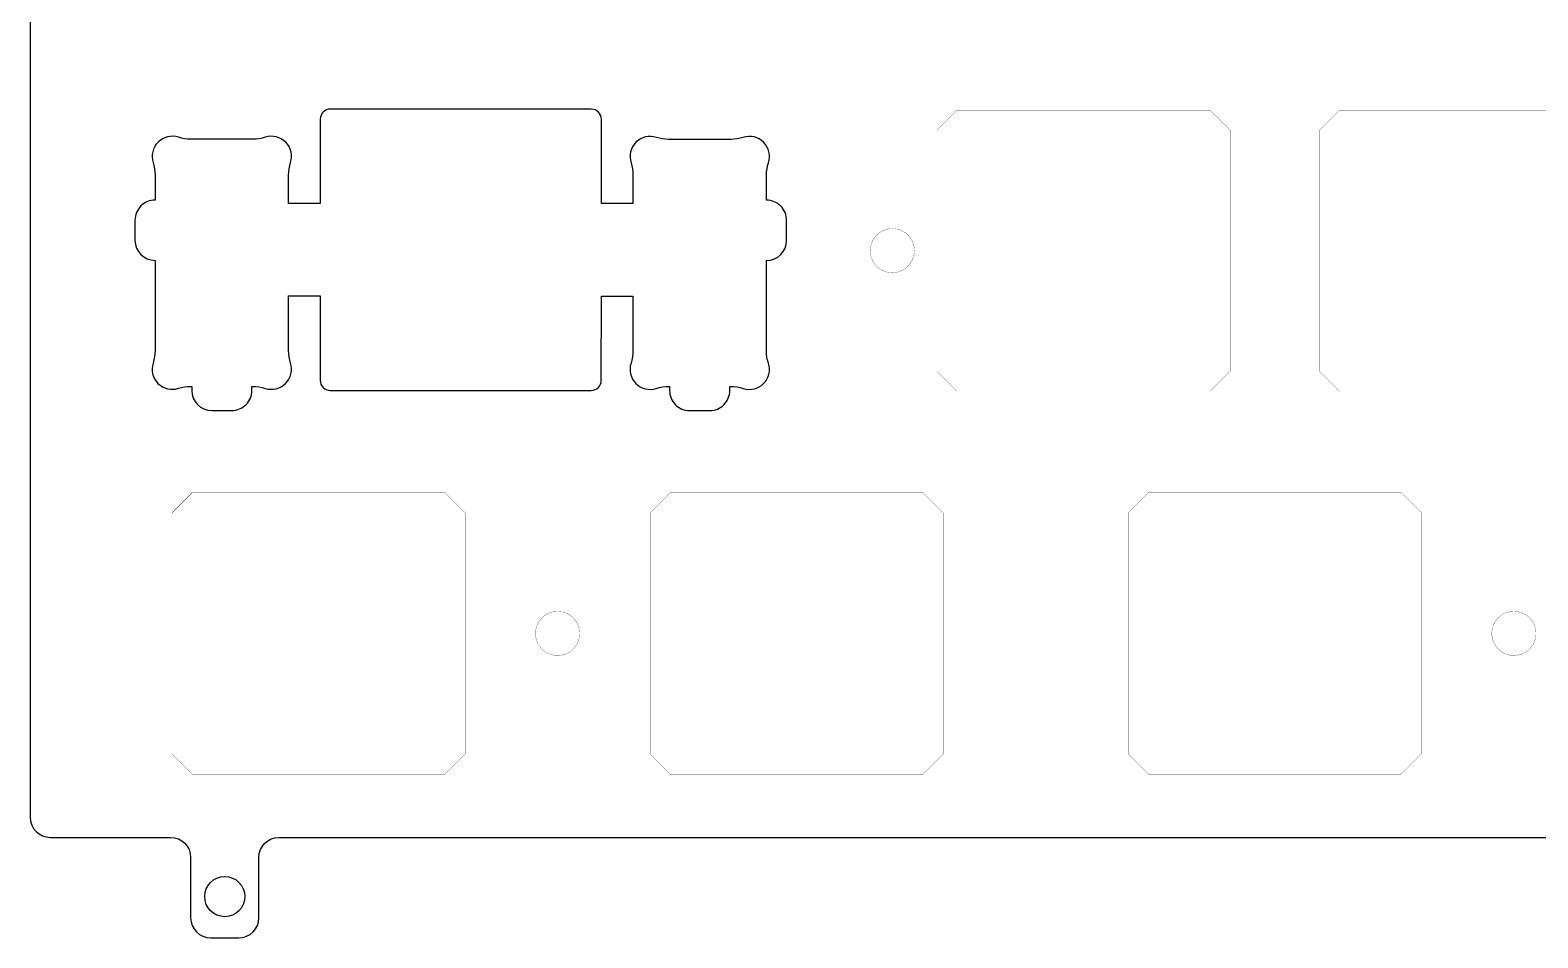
# Model space of a CAD drawing. Header units: millimetres. Extents: x 119 to 405, y 14 to 121.
# Drawn here: x 119 to 194.1, y 14.3 to 59.4 of the extents above; entities that cross this region are included whole.
import ezdxf

# ---------------------------------------------------------------- set-up
doc = ezdxf.new("R2010")
doc.units = ezdxf.units.MM
doc.layers.add('Mechanical1', color=6, linetype='Continuous')
doc.layers.add('定位板 v10 v5 v1_定位板 v10 v5_定位板 v9_Sketch2', color=7, linetype='Continuous')

msp = doc.modelspace()

# ---------------------------------------------------------------- linework, layer by layer
at = {"color": 7, "true_color": 0xffffff}
for points in [[(128.0041860853462, 120.7095277672248, 0.4142135623730951), (127.0041860853462, 119.7095277672248), (127.0041860853489, 116.7095272257442, -0.4142135623730951), (126.0041860853471, 115.7095272257442), (120.0121130444558, 115.7095272257451, 0.4142135623733615), (119.0121130444558, 114.7095272257437), (119.0121130444558, 20.25972022574399, 0.4142135623729621), (120.0121130444558, 19.25972022574422), (126.0041860853471, 19.25972022574422, -0.4142135623730951), (127.0041860853462, 18.25972022574376), (127.0041860853489, 15.25971968426313, 0.4142135623730951), (128.0041860853462, 14.25971968426313)], [(128.0041860853462, 14.2597196842629), (129.4041860853467, 14.25971968426313, 0.4142135623730951), (130.4041860853458, 15.25971968426313), (130.4041860853485, 18.25971967911903, -0.4142135573506755), (131.4041860682009, 19.25971967911903), (211.8254751467066, 19.25972022574422, -0.4142135623730951), (212.8254751467066, 18.25972022574376), (212.8254751467093, 15.25972025225417, 0.4142135623730951), (213.8254751467093, 14.25972025225417)]]:
    msp.add_lwpolyline(points, format="xyb", dxfattribs=at)
msp.add_circle((128.7041838861769, 16.31132262301764), 1, dxfattribs=at)
at = {"layer": 'Mechanical1', "color": 7, "true_color": 0xffffff, "const_width": 0.0127}
for points in [[(164.1716179238801, 54.46088534798525), (165.1716184638799, 55.46088588798522)], [(164.1716179238801, 54.46088534798525), (165.1716184638799, 55.46088588798522)], [(165.1716184638799, 55.46088588798522), (177.7716186638799, 55.46088588798522)], [(165.1716184638799, 55.46088588798522), (177.7716186638799, 55.46088588798522)], [(177.7716186638799, 55.46088588798522), (178.7716192038806, 54.46088534798525)], [(177.7716186638799, 55.46088588798522), (178.7716192038801, 54.46088534798525)], [(183.2216179238803, 54.46088534798525), (184.22161846388, 55.46088588798522)], [(184.22161846388, 55.46088588798522), (196.8216186638801, 55.46088588798522)], [(164.1716179238801, 42.46088648798525), (164.1716179238801, 54.46088534798525)], [(164.1716179238801, 42.46088648798525), (164.1716179238801, 54.46088534798525)], [(178.7716192038806, 42.46088648798525), (178.7716192038806, 54.46088534798525)], [(178.7716192038801, 42.46088648798525), (178.7716192038801, 54.46088534798525)], [(183.2216179238803, 42.46088648798525), (183.2216179238803, 54.46088534798525)], [(164.1716179238801, 42.46088648798525), (165.1716184638799, 41.46088594798527)], [(164.1716179238801, 42.46088648798525), (165.1716184638799, 41.46088594798527)], [(177.7716186638799, 41.46088594798527), (178.7716192038806, 42.46088648798525)], [(177.7716186638799, 41.46088594798527), (178.7716192038801, 42.46088648798525)], [(183.2216179238803, 42.46088648798525), (184.22161846388, 41.46088594798527)], [(165.1716184638799, 41.46088594798527), (177.7716186638799, 41.46088594798527)], [(165.1716184638799, 41.46088594798527), (177.7716186638799, 41.46088594798527)], [(184.22161846388, 41.46088594798527), (196.8216186638801, 41.46088594798527)], [(126.0740344669557, 35.41126660750649), (127.0740350069559, 36.41126714750669)], [(127.0740350069559, 36.41126714750669), (139.674035206956, 36.41126714750669)], [(139.674035206956, 36.41126714750669), (140.6740357469562, 35.41126660750649)], [(149.8841179238798, 35.41088534798507), (150.88411846388, 36.41088588798528)], [(150.88411846388, 36.41088588798528), (163.48411866388, 36.41088588798528)], [(163.48411866388, 36.41088588798528), (164.4841192038802, 35.41088534798507)], [(173.6966179238807, 35.41088534798507), (174.6966184638804, 36.41088588798528)], [(174.6966184638804, 36.41088588798528), (187.2966186638805, 36.41088588798528)], [(187.2966186638805, 36.41088588798528), (188.2966192038802, 35.41088534798507)], [(126.0740344669557, 23.41126774750649), (126.0740344669557, 35.41126660750649)], [(140.6740357469562, 23.41126774750649), (140.6740357469562, 35.41126660750649)], [(149.8841179238798, 23.41088648798507), (149.8841179238798, 35.41088534798507)], [(164.4841192038802, 23.41088648798507), (164.4841192038802, 35.41088534798507)], [(173.6966179238807, 23.41088648798507), (173.6966179238807, 35.41088534798507)], [(188.2966192038802, 23.41088648798507), (188.2966192038802, 35.41088534798507)], [(126.0740344669557, 23.41126774750649), (127.0740350069559, 22.41126720750651)], [(139.674035206956, 22.41126720750651), (140.6740357469562, 23.41126774750649)], [(149.8841179238798, 23.41088648798507), (150.88411846388, 22.41088594798509)], [(163.48411866388, 22.41088594798509), (164.4841192038802, 23.41088648798507)], [(173.6966179238807, 23.41088648798507), (174.6966184638804, 22.41088594798509)], [(187.2966186638805, 22.41088594798509), (188.2966192038802, 23.41088648798507)], [(127.0740350069559, 22.41126720750651), (139.674035206956, 22.41126720750651)], [(150.88411846388, 22.41088594798509), (163.48411866388, 22.41088594798509)], [(174.6966184638804, 22.41088594798509), (187.2966186638805, 22.41088594798509)]]:
    msp.add_lwpolyline(points, dxfattribs=at)
at = {"layer": 'Mechanical1', "color": 7, "true_color": 0xffffff, "const_width": 0.00635}
for points in [[(165.16844346388, 55.46088588798522, 1), (165.1747934638797, 55.46088588798522, 1)], [(165.16844346388, 55.46088588798522, 1), (165.1747934638797, 55.46088588798522, 1)], [(165.16844346388, 55.46088588798522, 1), (165.1747934638797, 55.46088588798522, 1)], [(165.16844346388, 55.46088588798522, 1), (165.1747934638797, 55.46088588798522, 1)], [(177.7684436638801, 55.46088588798522, 1), (177.7747936638807, 55.46088588798522, 1)], [(177.7684436638801, 55.46088588798522, 1), (177.7747936638807, 55.46088588798522, 1)], [(177.7684436638801, 55.46088588798522, 1), (177.7747936638798, 55.46088588798522, 1)], [(177.7684436638801, 55.46088588798522, 1), (177.7747936638798, 55.46088588798522, 1)], [(184.2184434638802, 55.46088588798522, 1), (184.2247934638799, 55.46088588798522, 1)], [(184.2184434638802, 55.46088588798522, 1), (184.2247934638799, 55.46088588798522, 1)], [(164.1684429238803, 54.46088534798525, 1), (164.17479292388, 54.46088534798525, 1)], [(164.1684429238803, 54.46088534798525, 1), (164.17479292388, 54.46088534798525, 1)], [(164.1684429238798, 54.46088534798525, 1), (164.17479292388, 54.46088534798525, 1)], [(164.1684429238798, 54.46088534798525, 1), (164.17479292388, 54.46088534798525, 1)], [(178.7684442038799, 54.46088534798525, 1), (178.7747942038804, 54.46088534798525, 1)], [(178.7684442038799, 54.46088534798525, 1), (178.7747942038804, 54.46088534798525, 1)], [(178.7684442038799, 54.46088534798525, 1), (178.77479420388, 54.46088534798525, 1)], [(178.7684442038799, 54.46088534798525, 1), (178.77479420388, 54.46088534798525, 1)], [(183.2184429238805, 54.46088534798525, 1), (183.2247929238801, 54.46088534798525, 1)], [(183.2184429238805, 54.46088534798525, 1), (183.2247929238801, 54.46088534798525, 1)], [(161.9434435638795, 49.56088752798507, 1), (161.9497935638801, 49.56088752798507, 1)], [(161.9434435638795, 49.56088752798507, 1), (161.9497935638801, 49.56088752798507, 1)], [(160.84344322388, 48.46088718798512, 1), (160.8497932238806, 48.46088718798512, 1)], [(160.84344322388, 48.46088718798512, 1), (160.8497932238806, 48.46088718798512, 1)], [(163.0434439038799, 48.46088718798512, 1), (163.0497939038796, 48.46088718798512, 1)], [(163.0434439038799, 48.46088718798512, 1), (163.0497939038796, 48.46088718798512, 1)], [(161.9434435638795, 47.36088684798517, 1), (161.9497935638801, 47.36088684798517, 1)], [(161.9434435638795, 47.36088684798517, 1), (161.9497935638801, 47.36088684798517, 1)], [(164.1684429238803, 42.46088648798525, 1), (164.17479292388, 42.46088648798525, 1)], [(164.1684429238803, 42.46088648798525, 1), (164.17479292388, 42.46088648798525, 1)], [(164.1684429238798, 42.46088648798525, 1), (164.17479292388, 42.46088648798525, 1)], [(164.1684429238798, 42.46088648798525, 1), (164.17479292388, 42.46088648798525, 1)], [(178.7684442038799, 42.46088648798525, 1), (178.7747942038804, 42.46088648798525, 1)], [(178.7684442038799, 42.46088648798525, 1), (178.7747942038804, 42.46088648798525, 1)], [(178.7684442038799, 42.46088648798525, 1), (178.77479420388, 42.46088648798525, 1)], [(178.7684442038799, 42.46088648798525, 1), (178.77479420388, 42.46088648798525, 1)], [(183.2184429238805, 42.46088648798525, 1), (183.2247929238801, 42.46088648798525, 1)], [(183.2184429238805, 42.46088648798525, 1), (183.2247929238801, 42.46088648798525, 1)], [(165.16844346388, 41.46088594798527, 1), (165.1747934638797, 41.46088594798527, 1)], [(165.16844346388, 41.46088594798527, 1), (165.1747934638797, 41.46088594798527, 1)], [(165.16844346388, 41.46088594798527, 1), (165.1747934638797, 41.46088594798527, 1)], [(165.16844346388, 41.46088594798527, 1), (165.1747934638797, 41.46088594798527, 1)], [(177.7684436638801, 41.46088594798527, 1), (177.7747936638807, 41.46088594798527, 1)], [(177.7684436638801, 41.46088594798527, 1), (177.7747936638807, 41.46088594798527, 1)], [(177.7684436638801, 41.46088594798527, 1), (177.7747936638798, 41.46088594798527, 1)], [(177.7684436638801, 41.46088594798527, 1), (177.7747936638798, 41.46088594798527, 1)], [(184.2184434638802, 41.46088594798527, 1), (184.2247934638799, 41.46088594798527, 1)], [(184.2184434638802, 41.46088594798527, 1), (184.2247934638799, 41.46088594798527, 1)], [(127.0708600069561, 36.41126714750669, 1), (127.0772100069557, 36.41126714750669, 1)], [(127.0708600069561, 36.41126714750669, 1), (127.0772100069557, 36.41126714750669, 1)], [(139.6708602069557, 36.41126714750669, 1), (139.6772102069558, 36.41126714750669, 1)], [(139.6708602069557, 36.41126714750669, 1), (139.6772102069558, 36.41126714750669, 1)], [(150.8809434638801, 36.41088588798528, 1), (150.8872934638798, 36.41088588798528, 1)], [(150.8809434638801, 36.41088588798528, 1), (150.8872934638798, 36.41088588798528, 1)], [(163.4809436638797, 36.41088588798528, 1), (163.4872936638799, 36.41088588798528, 1)], [(163.4809436638797, 36.41088588798528, 1), (163.4872936638799, 36.41088588798528, 1)], [(174.6934434638806, 36.41088588798528, 1), (174.6997934638802, 36.41088588798528, 1)], [(174.6934434638806, 36.41088588798528, 1), (174.6997934638802, 36.41088588798528, 1)], [(187.2934436638806, 36.41088588798528, 1), (187.2997936638803, 36.41088588798528, 1)], [(187.2934436638806, 36.41088588798528, 1), (187.2997936638803, 36.41088588798528, 1)], [(126.0708594669559, 35.41126660750649, 1), (126.0772094669555, 35.41126660750649, 1)], [(126.0708594669559, 35.41126660750649, 1), (126.0772094669555, 35.41126660750649, 1)], [(140.6708607469559, 35.41126660750649, 1), (140.677210746956, 35.41126660750649, 1)], [(140.6708607469559, 35.41126660750649, 1), (140.677210746956, 35.41126660750649, 1)], [(149.8809429238799, 35.41088534798507, 1), (149.8872929238796, 35.41088534798507, 1)], [(149.8809429238799, 35.41088534798507, 1), (149.8872929238796, 35.41088534798507, 1)], [(164.4809442038799, 35.41088534798507, 1), (164.4872942038801, 35.41088534798507, 1)], [(164.4809442038799, 35.41088534798507, 1), (164.4872942038801, 35.41088534798507, 1)], [(173.6934429238799, 35.41088534798507, 1), (173.6997929238796, 35.41088534798507, 1)], [(173.6934429238799, 35.41088534798507, 1), (173.6997929238796, 35.41088534798507, 1)], [(188.2934442038804, 35.41088534798507, 1), (188.2997942038801, 35.41088534798507, 1)], [(188.2934442038804, 35.41088534798507, 1), (188.2997942038801, 35.41088534798507, 1)], [(145.2747088038795, 30.51088752798512, 1), (145.2810588038801, 30.51088752798512, 1)], [(145.2747088038795, 30.51088752798512, 1), (145.2810588038801, 30.51088752798512, 1)], [(192.8996935638806, 30.51088752798512, 1), (192.9060435638803, 30.51088752798512, 1)], [(192.8996935638806, 30.51088752798512, 1), (192.9060435638803, 30.51088752798512, 1)], [(144.17470846388, 29.41088718798517, 1), (144.1810584638806, 29.41088718798517, 1)], [(144.17470846388, 29.41088718798517, 1), (144.1810584638806, 29.41088718798517, 1)], [(146.3747091438799, 29.41088718798517, 1), (146.3810591438796, 29.41088718798517, 1)], [(146.3747091438799, 29.41088718798517, 1), (146.3810591438796, 29.41088718798517, 1)], [(191.7996932238802, 29.41088718798517, 1), (191.8060432238799, 29.41088718798517, 1)], [(191.7996932238802, 29.41088718798517, 1), (191.8060432238799, 29.41088718798517, 1)], [(193.9996939038801, 29.41088718798517, 1), (194.0060439038807, 29.41088718798517, 1)], [(193.9996939038801, 29.41088718798517, 1), (194.0060439038807, 29.41088718798517, 1)], [(145.2747088038795, 28.31088684798522, 1), (145.2810588038801, 28.31088684798522, 1)], [(145.2747088038795, 28.31088684798522, 1), (145.2810588038801, 28.31088684798522, 1)], [(192.8996935638806, 28.31088684798522, 1), (192.9060435638803, 28.31088684798522, 1)], [(192.8996935638806, 28.31088684798522, 1), (192.9060435638803, 28.31088684798522, 1)], [(126.0708594669559, 23.41126774750649, 1), (126.0772094669555, 23.41126774750649, 1)], [(126.0708594669559, 23.41126774750649, 1), (126.0772094669555, 23.41126774750649, 1)], [(140.6708607469559, 23.41126774750649, 1), (140.677210746956, 23.41126774750649, 1)], [(140.6708607469559, 23.41126774750649, 1), (140.677210746956, 23.41126774750649, 1)], [(149.8809429238799, 23.41088648798507, 1), (149.8872929238796, 23.41088648798507, 1)], [(149.8809429238799, 23.41088648798507, 1), (149.8872929238796, 23.41088648798507, 1)], [(164.4809442038799, 23.41088648798507, 1), (164.4872942038801, 23.41088648798507, 1)], [(164.4809442038799, 23.41088648798507, 1), (164.4872942038801, 23.41088648798507, 1)], [(173.6934429238799, 23.41088648798507, 1), (173.6997929238796, 23.41088648798507, 1)], [(173.6934429238799, 23.41088648798507, 1), (173.6997929238796, 23.41088648798507, 1)], [(188.2934442038804, 23.41088648798507, 1), (188.2997942038801, 23.41088648798507, 1)], [(188.2934442038804, 23.41088648798507, 1), (188.2997942038801, 23.41088648798507, 1)], [(127.0708600069561, 22.41126720750651, 1), (127.0772100069557, 22.41126720750651, 1)], [(127.0708600069561, 22.41126720750651, 1), (127.0772100069557, 22.41126720750651, 1)], [(139.6708602069557, 22.41126720750651, 1), (139.6772102069558, 22.41126720750651, 1)], [(139.6708602069557, 22.41126720750651, 1), (139.6772102069558, 22.41126720750651, 1)], [(150.8809434638801, 22.41088594798509, 1), (150.8872934638798, 22.41088594798509, 1)], [(150.8809434638801, 22.41088594798509, 1), (150.8872934638798, 22.41088594798509, 1)], [(163.4809436638797, 22.41088594798509, 1), (163.4872936638799, 22.41088594798509, 1)], [(163.4809436638797, 22.41088594798509, 1), (163.4872936638799, 22.41088594798509, 1)], [(174.6934434638806, 22.41088594798509, 1), (174.6997934638802, 22.41088594798509, 1)], [(174.6934434638806, 22.41088594798509, 1), (174.6997934638802, 22.41088594798509, 1)], [(187.2934436638806, 22.41088594798509, 1), (187.2997936638803, 22.41088594798509, 1)], [(187.2934436638806, 22.41088594798509, 1), (187.2997936638803, 22.41088594798509, 1)]]:
    msp.add_lwpolyline(points, format="xyb", close=True, dxfattribs=at)
at = {"layer": 'Mechanical1', "color": 7, "true_color": 0xffffff, "const_width": 0.0127}
for points in [[(160.8466182238799, 48.46088718798512, -0.4142135623729994), (161.9466185638803, 49.56088752798507)], [(161.9466185638803, 49.56088752798507, -0.4142135623731353), (163.0466189038798, 48.46088718798512)], [(161.9466185638803, 47.36088684798517, -0.4142135623730595), (160.8466182238799, 48.46088718798512)], [(163.0466189038798, 48.46088718798512, -0.4142135623730547), (161.9466185638803, 47.36088684798517)], [(144.1778834638799, 29.41088718798517, -0.4142135623730471), (145.2778838038803, 30.51088752798512)], [(145.2778838038803, 30.51088752798512, -0.4142135623730321), (146.3778841438798, 29.41088718798517)], [(191.80286822388, 29.41088718798517, -0.4142135623730371), (192.9028685638805, 30.51088752798512)], [(192.9028685638805, 30.51088752798512, -0.4142135623730447), (194.0028689038799, 29.41088718798517)], [(145.2778838038803, 28.31088684798522, -0.4142135623731028), (144.1778834638799, 29.41088718798517)], [(146.3778841438798, 29.41088718798517, -0.4142135623731151), (145.2778838038803, 28.31088684798522)], [(192.9028685638805, 28.31088684798522, -0.4142135623730875), (191.80286822388, 29.41088718798517)], [(194.0028689038799, 29.41088718798517, -0.4142135623731151), (192.9028685638805, 28.31088684798522)]]:
    msp.add_lwpolyline(points, format="xyb", dxfattribs=at)
at = {"layer": '定位板 v10 v5 v1_定位板 v10 v5_定位板 v9_Sketch2', "color": 7, "true_color": 0xffffff}
msp.add_lwpolyline([(131.8827454854313, 50.80684459308907), (131.8830148693796, 52.22742237035561, -0.0785974885910434), (131.9807629887991, 52.84464971655769, 0.6125158773858435), (130.72119450947, 54.10469599005193, -0.078597488590783), (130.1039301357364, 54.00718196710943), (127.0127745857021, 54.00776814246808, -0.078597488591012), (126.3955472394977, 54.10551626188965, 0.6125158773855796), (125.1355009660024, 52.84594778255939, -0.0785974885908498), (125.2330149889476, 52.22868340882849), (125.2327778420722, 50.97810562850202, 0.4142135623731951), (124.2325882302047, 49.978295276327), (124.2323986003603, 48.97829529430703, 0.4142135623727621), (125.2322089525369, 47.97810568244028), (125.231357404964, 43.48752796037809, -0.0785974885910524), (125.1336092855408, 42.87030061417397, 0.6125158773857664), (126.3931777648708, 41.61025434068108, -0.0785974885907471), (127.0104421386036, 41.70776836362381), (127.0560199405904, 41.70775972070702), (127.0559820146186, 41.50775972430335, 0.4142135623730951), (128.055792366797, 40.50757011243797), (129.0557923488186, 40.50738048259279, 0.4142135623734613), (130.0559819606801, 41.50719083476872), (130.0560198866487, 41.70719083117194), (130.1015976886374, 41.70718218826016, -0.0785974885910135), (130.7188250348413, 41.60943406883837, 0.6125158773859296), (131.9788713083376, 42.86900254816976, -0.0785974885908973), (131.881357285396, 43.48626692190339), (131.8818731881438, 46.20684467579542), (133.4572971117309, 46.20624589524948), (133.4565008320892, 42.00711981343204, 0.4142169641035915), (133.9564118152861, 41.50702500643149), (146.9553836122054, 41.50471098634159, 0.4142101606500303), (147.4554726110264, 42.00461616349628), (147.4562688620331, 46.20359123808055), (149.0318728797833, 46.20359252395189), (149.0313569770369, 43.4830147700585, -0.0785974885910368), (148.9336088576169, 42.86578742385688, 0.6125158773861064), (150.1931773369438, 41.60574115036081, -0.0785974885910094), (150.8104417106774, 41.70325517330536), (150.8560195126674, 41.70324653039358), (150.8559815866997, 41.50324653399036, 0.4142135623731284), (151.8557919388772, 40.50305692212498), (152.8557919208965, 40.50286729227912, 0.4142135623730951), (153.8559815327594, 41.50267764445437), (153.8560194587321, 41.70267764085827), (153.9015972607189, 41.70266899795012, -0.0785974885907645), (154.5188246069197, 41.60492087852856, 0.6125158773852025), (155.7788708804123, 42.86448935786063, -0.0785974885910526), (155.6813568574707, 43.4817537315954), (155.6822084050454, 47.97233145365805, 0.4142135623728953), (156.6823980169088, 48.97214180583194), (156.682587646756, 49.97214178785327, 0.4142135623731951), (155.6827772945803, 50.97233139971866), (155.6830144414548, 52.22290918004285, -0.0785974885909462), (155.7807625608729, 52.84013652624423, 0.612515877385434), (154.5211940815438, 54.10018279974053, -0.0785974885910136), (153.9039297078116, 54.00266877679576), (150.81277415777, 54.0032549521535, -0.078597488590794), (150.1955468115698, 54.1010030715762, 0.6125158773852686), (148.9355005380757, 52.84143459224299, -0.0785974885910813), (149.0330145610205, 52.22417021850958), (149.0327451770713, 50.80359244124531), (147.457141140354, 50.80349113290424), (147.4579376615729, 55.00389115074916, 0.4142135623730951), (146.9580324854846, 55.50398595668173), (133.9590607171949, 55.5064509497289, 0.4142135623730951), (133.4589659112644, 55.00654577364151), (133.4581693900536, 50.8061458014987)], format="xyb", close=True, dxfattribs=at)

doc.saveas('drawing.dxf')
